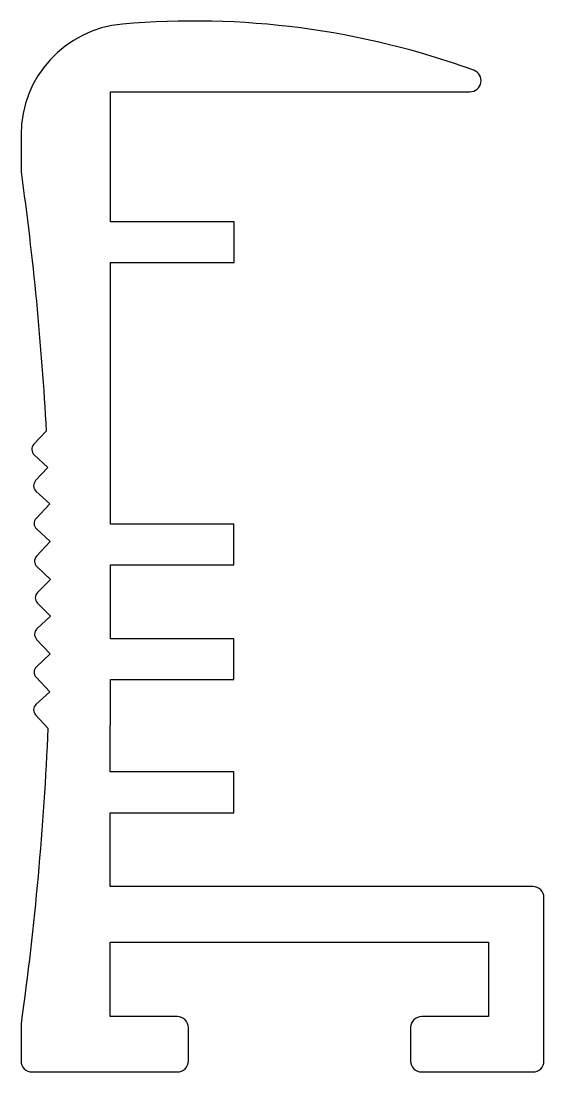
# Model space of a CAD drawing. Extents: x 178.4 to 192.5, y 209.1 to 237.5.
import ezdxf

# ---------------------------------------------------------------- set-up
doc = ezdxf.new("R2010")
doc.units = 0
doc.layers.get('0').update_dxf_attribs({"linetype": 'CONTINUOUS'})

msp = doc.modelspace()

# ---------------------------------------------------------------- linework, layer by layer
msp.add_lwpolyline([(179.127, 219.413), (178.757, 219.069, 0.414214), (178.748, 218.786), (179.078, 218.431, -0.024107), (178.353, 210.434), (178.353, 209.434, 0.414214), (178.653, 209.134), (182.575, 209.134, 0.414214), (182.875, 209.434), (182.875, 210.334, 0.414214), (182.575, 210.634), (180.764, 210.634), (180.764, 212.644), (190.977, 212.644), (190.977, 210.634), (189.174, 210.634, 0.413782), (188.874, 210.335), (188.873, 209.435, 0.414645), (189.173, 209.134), (192.177, 209.134, 0.414214), (192.477, 209.434), (192.477, 213.844, 0.414214), (192.177, 214.144), (180.764, 214.144), (180.764, 216.144), (184.1, 216.144), (184.1, 217.244), (180.764, 217.244), (180.765, 219.745), (184.102, 219.745), (184.102, 220.845), (180.765, 220.845), (180.765, 222.845), (184.103, 222.845), (184.103, 223.945), (180.765, 223.945), (180.765, 231.012), (184.106, 231.012), (184.106, 232.112), (180.765, 232.112), (180.766, 235.632), (190.477, 235.632, 0.83931), (190.58, 236.214, 0.109461), (181.091, 237.46, 0.388801), (178.353, 234.471), (178.353, 233.471, -0.021153), (179.031, 226.457), (178.699, 226.101, 0.414214), (178.709, 225.818), (179.078, 225.474), (178.748, 225.119, 0.414214), (178.757, 224.836), (179.127, 224.492), (178.76, 224.099, 0.414214), (178.77, 223.816), (179.139, 223.472), (178.772, 223.078, 0.414214), (178.782, 222.795), (179.151, 222.451), (178.794, 222.094, 0.414214), (178.794, 221.811), (179.151, 221.454), (178.782, 221.11, 0.414214), (178.772, 220.827), (179.139, 220.434), (178.77, 220.089, 0.414214), (178.76, 219.807)], format="xyb", close=True)

doc.saveas('drawing.dxf')
